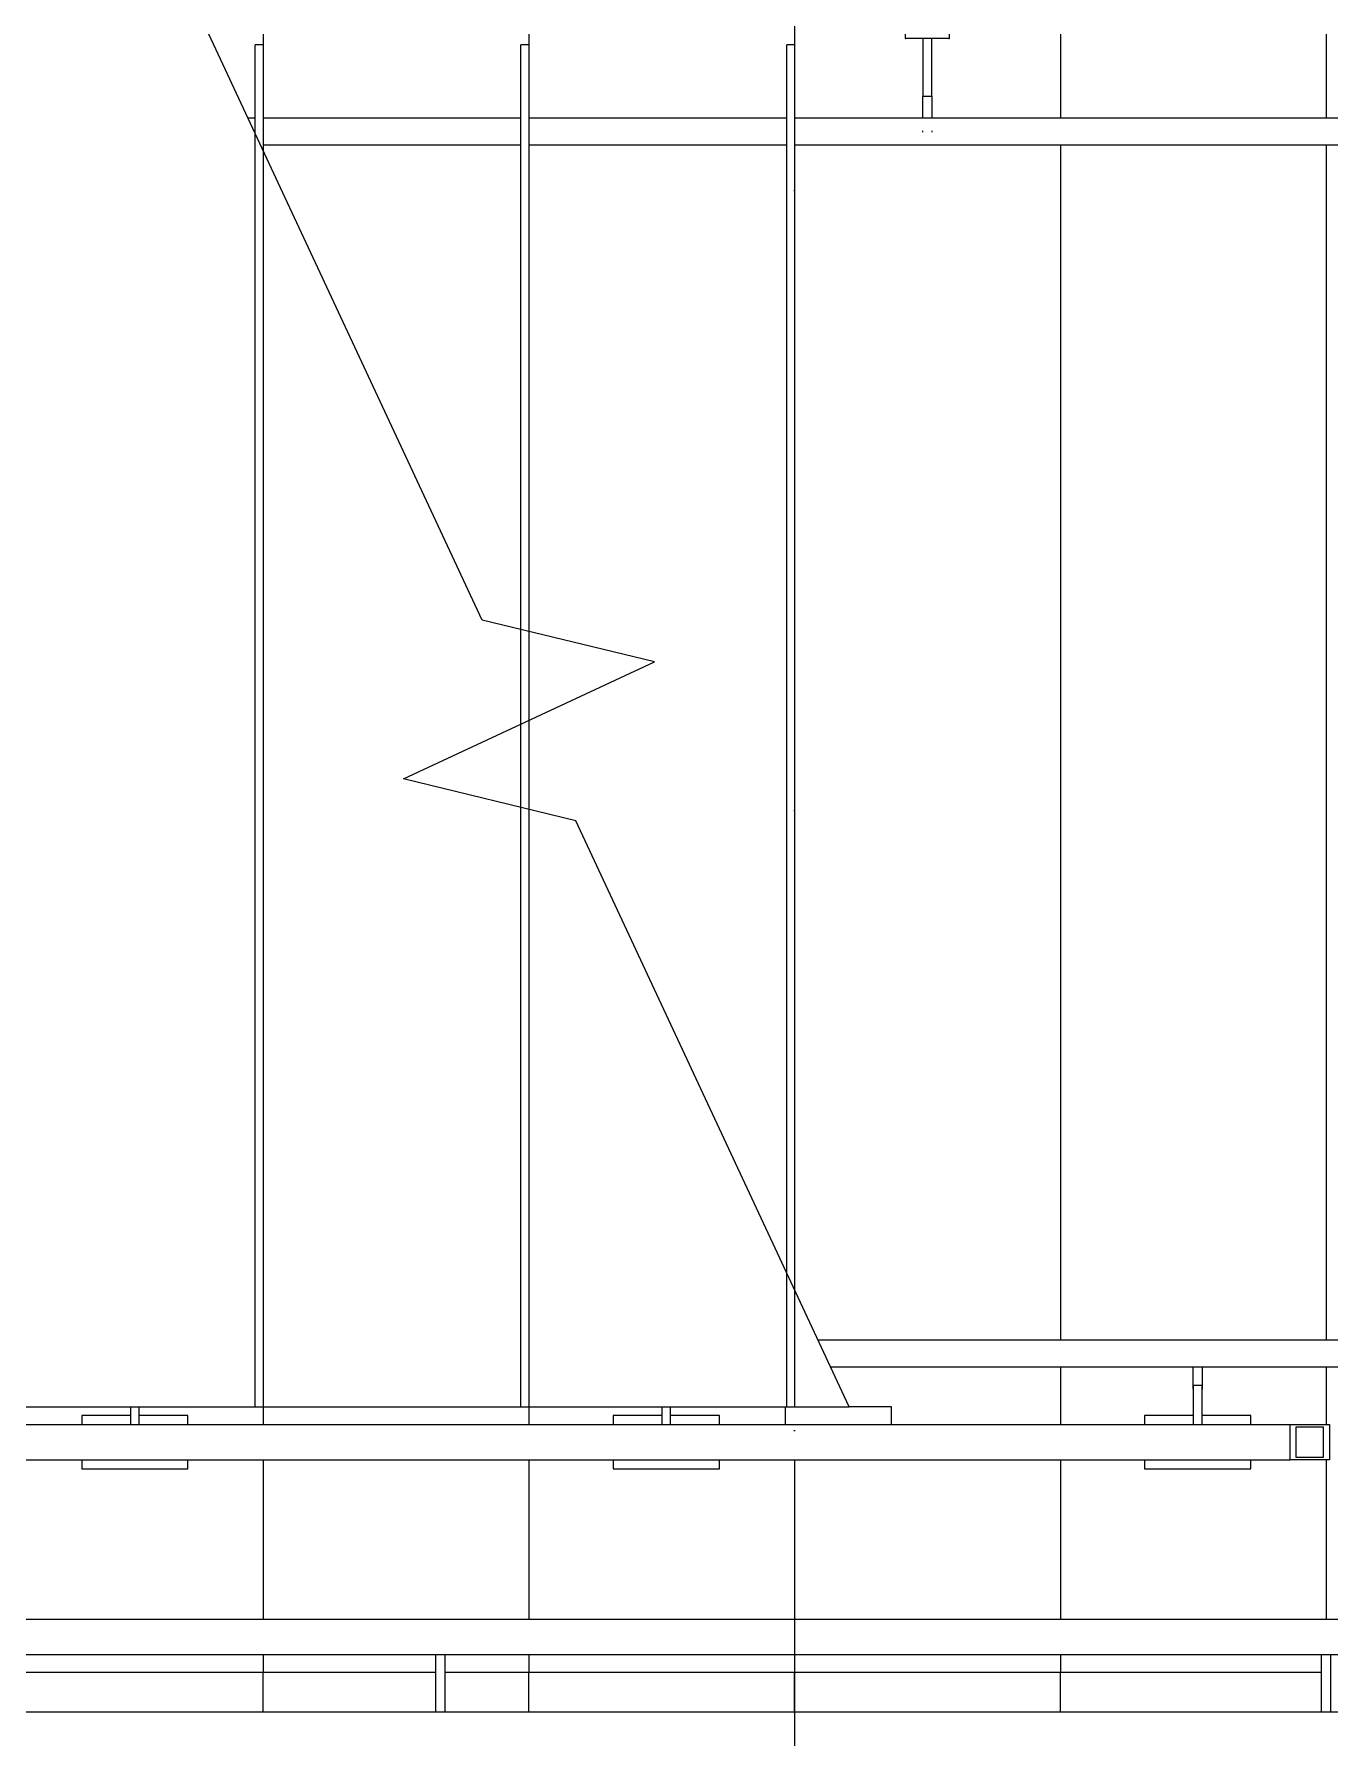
# Model space of a CAD drawing. Header units: millimetres. Extents: x -17017 to 628417, y -109036 to 199237.
# Drawn here: x -6629 to -5166, y -104589 to -102665 of the extents above; entities that cross this region are included whole.
import ezdxf

# ---------------------------------------------------------------- set-up
doc = ezdxf.new("R2010")
doc.units = ezdxf.units.MM
doc.linetypes.add('50_200_ШТРИХ_1Т_ш5_п1_п1_', pattern=[700, 500, -100, 0, -100])
for name, color, linetype, lineweight in [('0-1', 7, 'Continuous', 5), ('0-2', 7, 'Continuous', 9), ('Контуры', 7, 'Continuous', 9), ('Линии подступенков', 7, 'Continuous', 9), ('Линии свеса', 7, 'Continuous', 9), ('Марки вырезов', 7, 'Continuous', 9), ('Ограждение', 7, 'Continuous', 9), ('Ограждение-1', 7, 'Continuous', 25), ('Оси-2', 7, '50_200_ШТРИХ_1Т_ш5_п1_п1_', 9), ('Стены', 7, 'Continuous', 9), ('стяжа', 7, 'Continuous', 30)]:
    doc.layers.add(name, color=color, linetype=linetype, lineweight=lineweight)
doc.layers.get('0-2').off()

# ---------------------------------------------------------------- blocks, each defined once
blk = doc.blocks.new('ось2эт')
at = {"layer": 'Оси-2'}
blk.add_line((-5770.1, -54635.1), (-5770.1, -108435.9), dxfattribs=at)
blk = doc.blocks.new('О_Элемент ограждения_Маршевый с подрезкой_Труба_ГОСТ 8645-68 - О_Элемент ограждения_Маршевый с подрезкой_Труба_ГОСТ 8645-68-30985917-АИ2_02_План отделки стен 2-го этажа _Часть 2_')
at = {"layer": 'Ограждение'}
for p, q in [((-210, 20), (-2570, 20)), ((-210, 20), (-210, -20)), ((-20, 20), (-210, 20)), ((-2120, -20), (-2570, -20)), ((-1120, -20), (-2000, -20)), ((-210, -20), (-1000, -20)), ((-210, -20), (-120, -20))]:
    blk.add_line(p, q, dxfattribs=at)
at = {"layer": 'Ограждение-1'}
for p, q in [((-2614.7, -20), (-2614.7, 20)), ((-2614.7, 20), (-2570, 20)), ((-2570, 20), (-2570, -20)), ((-2608, 17), (-2608, -17)), ((-2576.7, 17), (-2608, 17)), ((-2576.7, -17), (-2576.7, 17)), ((-2608, -17), (-2576.7, -17)), ((-2570, -20), (-2614.7, -20))]:
    blk.add_line(p, q, dxfattribs=at)
blk = doc.blocks.new('О_Полоса_Трапеция прямоугольная_Прокат_ГОСТ 103-2006 - Крепежная пластина-V86-АИ2_02_План отделки стен 2-го этажа _Часть 2_')
at = {"layer": 'Ограждение'}
for p, q in [((4289.3, 2000), (4289.3, 1980)), ((4409.3, 2000), (4361.4, 2000)), ((4409.3, 1980), (4409.3, 2000)), ((4289.3, 1980), (4409.3, 1980))]:
    blk.add_line(p, q, dxfattribs=at)
blk = doc.blocks.new('О_Элемент ограждения_Обод_Труба_ГОСТ 8645-68 - О_Элемент ограждения_Обод_Труба_ГОСТ 8645-68-V87-АИ2_02_План отделки стен 2-го этажа _Часть 2_')
at = {"layer": 'Ограждение'}
for p, q in [((-3720, 20), (0, 20)), ((0, -20), (-3720, -20))]:
    blk.add_line(p, q, dxfattribs=at)
blk = doc.blocks.new('О_Элемент поручня_Маршевый_Труба_ГОСТ 8732-78 - О_Элемент поручня_Маршевый_Труба_ГОСТ 8732-78-V89-АИ2_02_План отделки стен 2-го этажа _Часть 2_')
at = {"layer": 'Ограждение'}
blk.add_line((-9.9, 0), (-3926, 0), dxfattribs=at)
blk = doc.blocks.new('Ограждение 25 - Ограждение 2-32975629-АИ2_02_План отделки стен 2-го этажа _Часть 2_')
at = {"layer": 'Ограждение'}
for p, q in [((1884.3, 1490.1), (1884.3, 1485.1)), ((1884.3, 1490.1), (1884.3, 1485.1)), ((1884.3, 1485.1), (1885.1, 1485.1)), ((1885.1, 1485.1), (1884.3, 1485.1)), ((1884.3, 1485.1), (1885.1, 1485.1)), ((1934.3, 1485.1), (1884.3, 1485.1)), ((1904.1, 1485.1), (1904.1, 1420.2)), ((1904.1, 1485.1), (1904.1, 1420.2)), ((1914.1, 1420.2), (1914.1, 1485.1)), ((1914.1, 1420.2), (1914.1, 1485.1)), ((1933.4, 1485.1), (1934.3, 1485.1)), ((1934.3, 1485.1), (1933.4, 1485.1)), ((1933.4, 1485.1), (1934.3, 1485.1)), ((1934.3, 1485.1), (1934.3, 1490.1)), ((1934.3, 1485.1), (1934.3, 1490.1)), ((1150.4, 1395.1), (1142.3, 1395.1)), ((1450.4, 1395.1), (1159.4, 1395.1)), ((1750.4, 1395.1), (1459.4, 1395.1)), ((3562.9, 1395.1), (1759.4, 1395.1)), ((1159.4, 1365.1), (1450.4, 1365.1)), ((1459.4, 1365.1), (1750.4, 1365.1)), ((1759.4, 1365.1), (3562.9, 1365.1))]:
    blk.add_line(p, q, dxfattribs=at)
at = {"layer": 'Ограждение', "flags": 128}
for points in [[(1904.1, 1395.7), (1904.1, 1397.1), (1904.1, 1398.4), (1904.1, 1399.8), (1904.1, 1401.3), (1904.1, 1402.8), (1904.1, 1404.3), (1904.1, 1405.8), (1904.1, 1407.3), (1904.1, 1408.9), (1904.1, 1410.5), (1904.1, 1412.1), (1904.1, 1413.7), (1904.1, 1415.4), (1904.1, 1417), (1904.1, 1418.7), (1904.1, 1420.2)], [(1904.1, 1395.7), (1904.1, 1397.1), (1904.1, 1398.4), (1904.1, 1399.8), (1904.1, 1401.3), (1904.1, 1402.8), (1904.1, 1404.3), (1904.1, 1405.8), (1904.1, 1407.3), (1904.1, 1408.9), (1904.1, 1410.5), (1904.1, 1412.1), (1904.1, 1413.7), (1904.1, 1415.4), (1904.1, 1417), (1904.1, 1418.7), (1904.1, 1420.2)], [(1914.1, 1420.2), (1914.1, 1418.5), (1914.1, 1416.9), (1914.1, 1415.3), (1914.1, 1413.6), (1914.1, 1412), (1914.1, 1410.4), (1914.1, 1408.8), (1914.1, 1407.2), (1914.1, 1405.7), (1914.1, 1404.2), (1914.1, 1402.7), (1914.1, 1401.2), (1914.1, 1399.7), (1914.1, 1398.3), (1914.1, 1397), (1914.1, 1395.6)], [(1914.1, 1420.2), (1914.1, 1418.5), (1914.1, 1416.9), (1914.1, 1415.3), (1914.1, 1413.6), (1914.1, 1412), (1914.1, 1410.4), (1914.1, 1408.8), (1914.1, 1407.2), (1914.1, 1405.7), (1914.1, 1404.2), (1914.1, 1402.7), (1914.1, 1401.2), (1914.1, 1399.7), (1914.1, 1398.3), (1914.1, 1397), (1914.1, 1395.6)], [(1904.1, 1379.2), (1904.1, 1379.3), (1904.1, 1379.4), (1904.1, 1379.5), (1904.1, 1379.8), (1904.1, 1380.1), (1904.1, 1380.5), (1904.1, 1380.9)], [(1914.1, 1380.9), (1914.1, 1380.4), (1914.1, 1380.1), (1914.1, 1379.8), (1914.1, 1379.5), (1914.1, 1379.4), (1914.1, 1379.2), (1914.1, 1379.2)]]:
    blk.add_lwpolyline(points, dxfattribs=at)
at = {"layer": 'Ограждение'}
for points in [[(1904.2, 1420.2), (1904.1, 1420.2), (1904.1, 1420.2), (1904.2, 1420.2)], [(1904.2, 1420.2), (1904.1, 1420.2), (1904.1, 1420.2), (1904.7, 1420.2), (1905.8, 1420.2), (1907.4, 1420.2), (1908.5, 1420.2), (1909.1, 1420.2)], [(1909.1, 1420.2), (1909.7, 1420.2), (1910.8, 1420.2), (1912.4, 1420.2), (1913.5, 1420.2), (1913.9, 1420.2), (1914, 1420.2)]]:
    blk.add_open_spline(points, degree=3, dxfattribs=at)
blk = doc.blocks.new('Ограждение 31 - Ограждение 2-32976025-АИ2_02_План отделки стен 2-го этажа _Часть 2_')
at = {"layer": 'Ограждение'}
for p, q in [((3751.3, 256), (1976.4, 256)), ((1990.4, 226), (3751.3, 226)), ((2400, 205.3), (2400, 161)), ((2400, 200.9), (2400, 161)), ((2410, 161), (2410, 205.3)), ((2410, 161), (2410, 200.9)), ((1200, 181), (1200, 161)), ((1200, 181), (1200, 161)), ((1210, 161), (1210, 181)), ((1210, 161), (1210, 181)), ((1800, 181), (1800, 161)), ((1800, 181), (1800, 161)), ((1810, 161), (1810, 181)), ((1810, 161), (1810, 181)), ((1200.3, 171), (1145, 171)), ((1145, 171), (1145, 161)), ((1265, 171), (1209.7, 171)), ((1265, 161), (1265, 171)), ((1800.3, 171), (1745, 171)), ((1745, 171), (1745, 161)), ((1865, 171), (1809.7, 171)), ((1865, 161), (1865, 171)), ((2400.3, 171), (2345, 171)), ((2345, 171), (2345, 161)), ((2465, 171), (2409.7, 171)), ((2465, 161), (2465, 171)), ((1145, 121), (1145, 111)), ((1265, 111), (1265, 121)), ((1745, 121), (1745, 111)), ((1865, 111), (1865, 121)), ((2345, 121), (2345, 111)), ((2465, 111), (2465, 121)), ((1145, 111), (1265, 111)), ((1745, 111), (1865, 111)), ((2345, 111), (2465, 111))]:
    blk.add_line(p, q, dxfattribs=at)
at = {"layer": 'Ограждение', "flags": 128}
for points in [[(2400, 205.3), (2400, 207), (2400, 208.6), (2400, 210.2), (2400, 211.9), (2400, 213.5), (2400, 215.1), (2400, 216.7), (2400, 218.3), (2400, 219.8), (2400, 221.3), (2400, 222.8), (2400, 224.3), (2400, 225.8)], [(2400, 200.9), (2400, 202.6), (2400, 204.2), (2400, 205.9), (2400, 207.5), (2400, 209.1), (2400, 210.7), (2400, 212.3), (2400, 213.9), (2400, 215.4), (2400, 217), (2400, 218.5), (2400, 219.9), (2400, 221.4), (2400, 222.8), (2400, 224.2), (2400, 225.5)], [(2410, 225.7), (2410, 224.2), (2410, 222.7), (2410, 221.2), (2410, 219.7), (2410, 218.2), (2410, 216.6), (2410, 215), (2410, 213.4), (2410, 211.8), (2410, 210.1), (2410, 208.5), (2410, 206.8), (2410, 205.3)], [(2410, 225.4), (2410, 224.1), (2410, 222.7), (2410, 221.3), (2410, 219.8), (2410, 218.4), (2410, 216.9), (2410, 215.3), (2410, 213.8), (2410, 212.2), (2410, 210.6), (2410, 209), (2410, 207.4), (2410, 205.8), (2410, 204.1), (2410, 202.5), (2410, 200.9)]]:
    blk.add_lwpolyline(points, dxfattribs=at)
at = {"layer": 'Ограждение'}
for points in [[(2400, 205.3), (2400.1, 205.3), (2400.5, 205.3), (2401.7, 205.3), (2403.2, 205.3), (2404.4, 205.3), (2405, 205.3)], [(2405, 205.3), (2405.5, 205.3), (2406.7, 205.3), (2408.2, 205.3), (2409.4, 205.3), (2410, 205.3), (2410, 205.3), (2409.9, 205.3)], [(2409.9, 200.9), (2410, 200.9), (2410, 200.9), (2409.9, 200.9)]]:
    blk.add_open_spline(points, degree=3, dxfattribs=at)
blk = doc.blocks.new('О_Кронштейн_Форма Г_Круг_ГОСТ 2590-2006 - О_Кронштейн_Форма Г_Круг_ГОСТ 2590-2006-V88-АИ2_02_План отделки стен 2-го этажа _Часть 2_')
at = {"layer": 'Ограждение'}
for p, q in [((5895, 1665), (5895, 1720)), ((5905, 1720), (5905, 1665))]:
    blk.add_line(p, q, dxfattribs=at)
at = {"layer": 'Ограждение', "flags": 128}
for points in [[(5895, 1655), (5895, 1655.9), (5895, 1656.9), (5895, 1657.8), (5895, 1658.8), (5895, 1659.8), (5895, 1660.8), (5895, 1661.7), (5895, 1662.7), (5895, 1663.7), (5895, 1664.7), (5895, 1665)], [(5905, 1665), (5905, 1664), (5905, 1663), (5905, 1662), (5905, 1661), (5905, 1660), (5905, 1659.1), (5905, 1658.1), (5905, 1657.1), (5905, 1656.2), (5905, 1655.3)]]:
    blk.add_lwpolyline(points, dxfattribs=at)
blk = doc.blocks.new('0125-Р-ОО-Ш2-АР-о_23_10_2024_rvt-1-АИ2_02_План отделки стен 2-го этажа _Часть 2_')
at = {"layer": 'Контуры'}
for p, q in [((3404.1, 2000), (3691, 2000)), ((3700, 2000), (3991, 2000)), ((4000, 2000), (4291, 2000)), ((4300, 2000), (4361.4, 2000)), ((3700, 1700), (3400, 1700)), ((3895.2, 1700), (3700, 1700)), ((4000, 1700), (3904.6, 1700)), ((4300, 1700), (4000, 1700)), ((4600, 1700), (4300, 1700)), ((4895.2, 1700), (4600, 1700))]:
    blk.add_line(p, q, dxfattribs=at)
at = {"layer": 'Линии подступенков'}
for p, q in [((3700, 3550), (3700, 3538)), ((4000, 3550), (4000, 3538)), ((4300, 3550), (4300, 3538)), ((4600, 3550), (4600, 3454.8)), ((4900, 3550), (4900, 3454.8)), ((4600, 3425.2), (4600, 2075)), ((4900, 3425.2), (4900, 2075)), ((3700, 3418.4), (3700, 2000)), ((4000, 2875.4), (4000, 2775)), ((4000, 2674.6), (4000, 2000)), ((4300, 2131.6), (4300, 2000)), ((4600, 2045.1), (4600, 1980)), ((4900, 2045.1), (4900, 1980)), ((3700, 2000), (3700, 1980)), ((4000, 2000), (4000, 1980)), ((3700, 1940), (3700, 1760)), ((4000, 1940), (4000, 1760)), ((4300, 1940), (4300, 1760)), ((4600, 1940), (4600, 1760)), ((4900, 1940), (4900, 1760)), ((3700, 1720), (3700, 1700)), ((4000, 1720), (4000, 1700)), ((4300, 1720), (4300, 1700)), ((4600, 1720), (4600, 1700)), ((3700, 1654.6), (3700, 1700)), ((4000, 1654.6), (4000, 1700)), ((4300, 1654.6), (4300, 1700)), ((4600, 1654.6), (4600, 1700))]:
    blk.add_line(p, q, dxfattribs=at)
at = {"layer": 'Линии свеса'}
for p, q in [((3700, 3550), (3700, 3538)), ((4000, 3550), (4000, 3538)), ((4300, 3550), (4300, 3538)), ((4600, 3550), (4600, 3454.8)), ((4900, 3550), (4900, 3454.8)), ((4600, 3425.2), (4600, 2075)), ((4900, 3425.2), (4900, 2075)), ((3700, 3418.4), (3700, 2000)), ((4000, 2875.4), (4000, 2775)), ((4000, 2674.6), (4000, 2000)), ((4300, 2131.6), (4300, 2000)), ((4600, 2045.1), (4600, 1980)), ((4900, 2045.1), (4900, 1980)), ((3700, 2000), (3700, 1980)), ((4000, 2000), (4000, 1980)), ((3700, 1940), (3700, 1760)), ((4000, 1940), (4000, 1760)), ((4300, 1940), (4300, 1760)), ((4600, 1940), (4600, 1760)), ((4900, 1940), (4900, 1760)), ((3700, 1720), (3700, 1700)), ((4000, 1720), (4000, 1700)), ((4300, 1720), (4300, 1700)), ((4600, 1720), (4600, 1700)), ((3700, 1654.6), (3700, 1700)), ((4000, 1654.6), (4000, 1700)), ((4300, 1654.6), (4300, 1700)), ((4600, 1654.6), (4600, 1700))]:
    blk.add_line(p, q, dxfattribs=at)
at = {"layer": 'Марки вырезов'}
for p, q in [((3947.2, 2888.3), (3638.6, 3550)), ((4141.6, 2841), (3947.2, 2888.3)), ((3858.4, 2709), (4141.6, 2841)), ((4052.8, 2661.7), (3858.4, 2709)), ((4361.4, 2000), (4052.8, 2661.7))]:
    blk.add_line(p, q, dxfattribs=at)
at = {"layer": '0-2'}
for name, p in [('Ограждение 25 - Ограждение 2-32975629-АИ2_02_План отделки стен 2-го этажа _Часть 2_', (2540.6, 2059.9)), ('Ограждение 31 - Ограждение 2-32976025-АИ2_02_План отделки стен 2-го этажа _Часть 2_', (2350, 1819)), ('О_Полоса_Трапеция прямоугольная_Прокат_ГОСТ 103-2006 - Крепежная пластина-V86-АИ2_02_План отделки стен 2-го этажа _Часть 2_', (0, 0)), ('О_Элемент ограждения_Обод_Труба_ГОСТ 8645-68 - О_Элемент ограждения_Обод_Труба_ГОСТ 8645-68-V87-АИ2_02_План отделки стен 2-го этажа _Часть 2_', (6010, 1740)), ('О_Кронштейн_Форма Г_Круг_ГОСТ 2590-2006 - О_Кронштейн_Форма Г_Круг_ГОСТ 2590-2006-V88-АИ2_02_План отделки стен 2-го этажа _Часть 2_', (-2000, 0)), ('О_Кронштейн_Форма Г_Круг_ГОСТ 2590-2006 - О_Кронштейн_Форма Г_Круг_ГОСТ 2590-2006-V88-АИ2_02_План отделки стен 2-го этажа _Часть 2_', (-1000, 0)), ('О_Элемент поручня_Маршевый_Труба_ГОСТ 8732-78 - О_Элемент поручня_Маршевый_Труба_ГОСТ 8732-78-V89-АИ2_02_План отделки стен 2-го этажа _Часть 2_', (6118.4, 1655))]:
    blk.add_blockref(name, p, dxfattribs=at)
at = {"layer": '0-2', "rotation": 180}
blk.add_blockref('О_Элемент ограждения_Маршевый с подрезкой_Труба_ГОСТ 8645-68 - О_Элемент ограждения_Маршевый с подрезкой_Труба_ГОСТ 8645-68-30985917-АИ2_02_План отделки стен 2-го этажа _Часть 2_', (2289.3, 1960), dxfattribs=at)
blk = doc.blocks.new('2ч2эт')
at = {"layer": 'Стены'}
for p, q in [((-6379.1, -104215.3), (-6379.1, -102677.3)), ((-6370.1, -102677.3), (-6379.1, -102677.3)), ((-6370.1, -102677.3), (-6370.1, -104215.3)), ((-6079.1, -104215.3), (-6079.1, -102677.3)), ((-6070.1, -102677.3), (-6079.1, -102677.3)), ((-6070.1, -102677.3), (-6070.1, -104215.3)), ((-5779.1, -104215.3), (-5779.1, -102677.3)), ((-5770.1, -102677.3), (-5779.1, -102677.3)), ((-5770.1, -102677.3), (-5770.1, -104215.3)), ((-6379.1, -104215.3), (-6370.1, -104215.3)), ((-6079.1, -104215.3), (-6070.1, -104215.3)), ((-5779.1, -104215.3), (-5770.1, -104215.3))]:
    blk.add_line(p, q, dxfattribs=at)
at = {"layer": '0-1'}
blk.add_blockref('0125-Р-ОО-Ш2-АР-о_23_10_2024_rvt-1-АИ2_02_План отделки стен 2-го этажа _Часть 2_', (-10070.1, -106215.3), dxfattribs=at)

msp = doc.modelspace()

# ---------------------------------------------------------------- block references
at = {"layer": 'стяжа'}
for name in ['ось2эт', '2ч2эт']:
    msp.add_blockref(name, (0, 0), dxfattribs=at)

doc.saveas('drawing.dxf')
